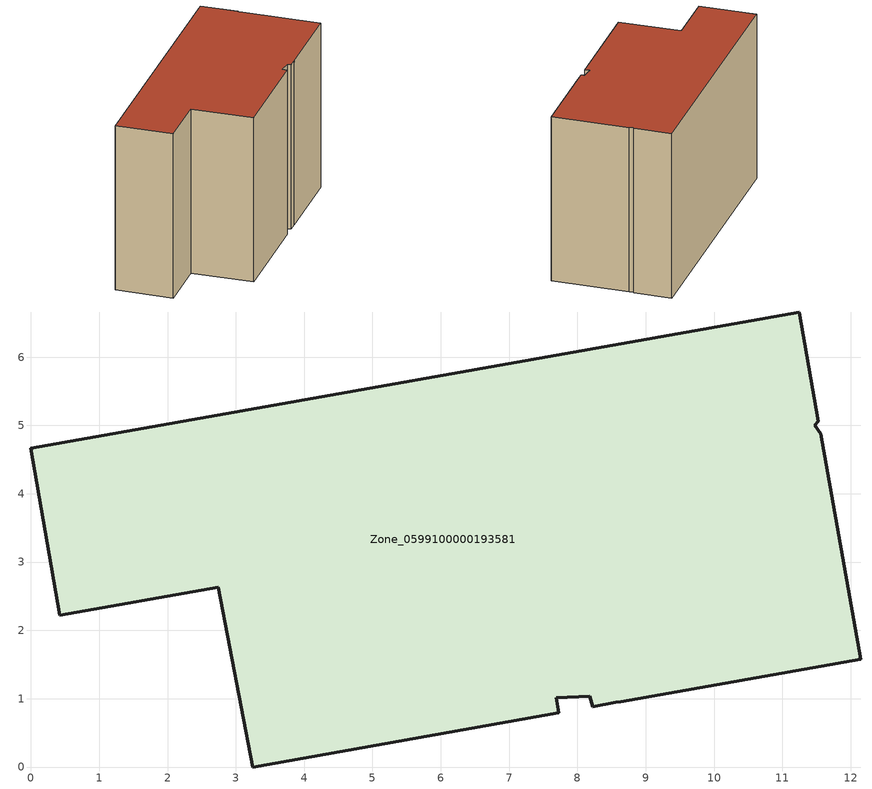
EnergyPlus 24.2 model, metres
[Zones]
Zone_0599100000193581
 floor ground (C_G): 7.69,1.01 7.72,0.8 3.24,0 2.74,2.63 0.42,2.22 0,4.67 11.24,6.66 11.53,5.06 11.48,5 11.56,4.88 12.14,1.58 8.63,0.96 8.56,0.94 8.23,0.89 8.18,1.04 z0
 wall outside (C_F): 11.24,6.66 0,4.67 0.42,2.22 2.74,2.63 3.24,0 7.72,0.8 7.69,1.01 8.18,1.04 8.23,0.89 8.56,0.94 8.63,0.96 12.14,1.58 11.56,4.88 11.48,5 11.53,5.06 11.24,6.66 z0:7.48
 roof outside (C_R): 11.56,4.88 11.48,5 11.53,5.06 11.24,6.66 0,4.67 0.42,2.22 2.74,2.63 3.24,0 7.72,0.8 7.69,1.01 8.18,1.04 8.23,0.89 8.56,0.94 8.63,0.96 12.14,1.58 z7.48
[BUILDING]
Pand.0599100000193581: North Axis=0; Terrain=City; Loads Convergence Tolerance Value=0.04; Temperature Convergence Tolerance Value=0.4; Solar Distribution=FullExterior; Maximum Number of Warmup Days=25; Minimum Number of Warmup Days=1
[Site:Location]
Rotterdam.The.Hague.AP_ZH_NLD Design_Conditions: Latitude=51.96; Longitude=4.45; Time Zone=1; Elevation=-4.5
[SITE:GROUNDTEMPERATURE:BUILDINGSURFACE]
18, 18, 18, 18, 18, 18, 18, 18, 18, 18, 18, 18
[MATERIAL] Thermal Absorptance=0.9; Solar Absorptance=0.7; Visible Absorptance=0.7
Name | Roughness | Thickness | Conductivity | Density | Specific Heat
G.TC.1946 | MediumSmooth | 0.15 | 1 | 540 | 1210
F.TC.1946 | Rough | 0.3 | 0.857143 | 1920 | 840
R.TC.1946 | MediumRough | 0.2 | 0.909091 | 1500 | 1000
[CONSTRUCTION]
C_G: G.TC.1946
C_F: F.TC.1946
C_R: R.TC.1946
[ZONE]
Zone_0599100000193581: Type=1; Multiplier=1; Ceiling Height=Autocalculate; Volume=Autocalculate; Floor Area=autocalculate; Part of Total Floor Area=Yes
[ZONEINFILTRATION:DESIGNFLOWRATE]
Infil_Zone_0599100000193581: Zone or ZoneList or Space or SpaceList=Zone_0599100000193581; Schedule=AlwaysOn; Design Flow Rate Calculation Method=Flow/Area; Flow Rate per Floor Area=0.003; Constant Term Coefficient=1; Temperature Term Coefficient=0; Velocity Term Coefficient=0; Velocity Squared Term Coefficient=0
[HVACTEMPLATE:ZONE:IDEALLOADSAIRSYSTEM]
Zone_0599100000193581: Maximum Heating Supply Air Temperature=50; Minimum Cooling Supply Air Temperature=13; Maximum Heating Supply Air Humidity Ratio=0.0156; Minimum Cooling Supply Air Humidity Ratio=0.0077; Heating Limit=NoLimit; Cooling Limit=NoLimit; Dehumidification Control Type=ConstantSensibleHeatRatio; Cooling Sensible Heat Ratio=0.7; Dehumidification Setpoint=60; Humidification Control Type=None; Humidification Setpoint=30; Outdoor Air Method=None; Outdoor Air Flow Rate per Person=0.00944; Outdoor Air Flow Rate per Zone Floor Area=0; Outdoor Air Flow Rate per Zone=0; Demand Controlled Ventilation Type=None; Outdoor Air Economizer Type=NoEconomizer; Heat Recovery Type=None; Sensible Heat Recovery Effectiveness=0.7; Latent Heat Recovery Effectiveness=0.65
[ZONECONTROL:THERMOSTAT]
ThermostatControl_Zone_0599100000193581: Zone or ZoneList=Zone_0599100000193581; Control Type Schedule=DualSetpointControlType; Control 1=Thermostat_Zone_0599100000193581; Temperature Difference Between Cutout And Setpoint=0
[THERMOSTATSETPOINT:DUALSETPOINT]
Thermostat_Zone_0599100000193581: Heating Setpoint Temperature Schedule=HeatingSetpoint_Zone_0599100000193581; Cooling Setpoint Temperature Schedule=CoolingSetpoint_Zone_0599100000193581
[SCHEDULE:COMPACT]
HeatingSetpoint_Zone_0599100000193581: Through: 12/31, For: AllDays, Until: 24:00, 21
CoolingSetpoint_Zone_0599100000193581: Through: 12/31, For: AllDays, Until: 24:00, 24
DualSetpointControlType: Through: 12/31, For: AllDays, Until: 24:00, 4
AlwaysOn: Through: 12/31, For: AllDays, Until: 24:00, 1
